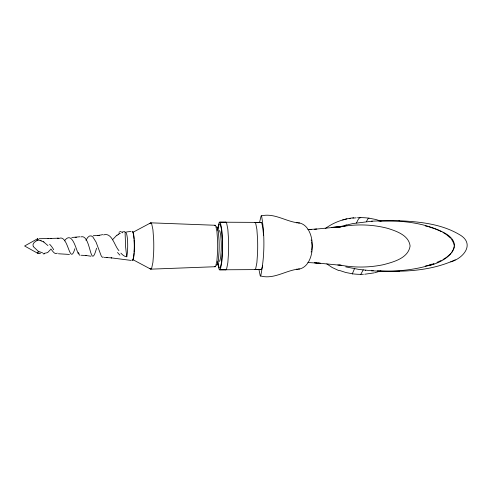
<?xml version="1.0" encoding="UTF-8"?>
<svg xmlns="http://www.w3.org/2000/svg" width="492" height="492" viewBox="0 0 492 492"><rect width="100%" height="100%" fill="white"/><g stroke="black" fill="none" stroke-linecap="round" stroke-linejoin="round"><path stroke-width="0.74" d="M134.113 252.181L134.242 249.702A12.626 1.494 -90 0 0 134.242 242.285L134.113 239.807M134.027 253.368L133.676 256.455M453.919 248.22L454.104 246.738M217.741 229.155L218.946 223.097A27.244 2.983 90 0 1 220.484 223.097L221.689 229.155L222.402 239.438A22.318 2.442 -90 0 1 222.402 252.55L221.689 262.833L220.484 268.89A27.244 2.983 -90 0 1 218.946 268.89L217.741 262.833M259.542 222.513L261.098 215.945C273.724 212.661 285.182 221.129 297.365 222.778L296.307 222.685C317.66 222.101 317.66 269.88 296.307 269.302L297.365 269.21C284.93 270.957 273.146 279.677 260.256 275.877L258.884 269.229M217.741 230.41L218.946 224.807A25.203 2.983 90 0 1 220.484 224.807L221.689 230.41L222.402 239.93A20.652 2.442 -90 0 1 222.402 252.058L221.689 261.578L220.484 267.181A25.203 2.983 -90 0 1 218.946 267.181L217.741 261.578M311.645 250.016L312.039 245.994L311.645 241.972M120.884 253.146C122.188 254.598 125.448 257.494 126.85 256.332M126.838 256.406L126.844 256.369A13.844 2.288 -89.8 0 0 127.508 240.016A13.844 2.288 -89.8 0 0 125.079 232.273M262.587 265.735L261.83 268.669A26.98 2.952 -90 0 1 260.822 269.487M133.535 257.267L133.068 258.946M311.159 252.064L311.424 251.043M96.555 248.196C89.901 272.451 91.229 233.436 80.86 236.935M74.895 248.688C69.298 267.144 68.616 233.423 58.794 238.565M453.698 248.792L451.533 252.814M356.405 222.974C357.518 221.357 358.527 217.286 360.796 217.63A62.023 61.974 -90 0 1 369.018 218.171L375.814 219.493L381.109 221.172M366.349 221.609L368.207 218.43L369.018 218.171M85.94 240.287L87.724 237.464L89.409 236.062L91.155 235.871L92.84 236.904L96.051 242.089L101.217 255.852L102.299 257.261L103.455 257.088M354.449 268.853L352.247 273.976L352.573 273.81A62.023 61.974 90 0 0 360.796 274.358L363.416 274.29M363.225 269.831L360.796 274.358M64.434 240.877C72.127 230.195 76.002 249.475 78.456 254.081M112.434 239.825L116.924 235.114M50.51 249.598L47.595 252.624L44.501 253.288M450.66 253.737L446.49 257.377M57.392 253.159C54.569 255.071 52.478 250.619 50.861 248.983M325.23 228.602C333.502 222.421 343.521 218.866 353.736 217.741M103.541 234.887C112.035 232.083 114.445 245.932 118.941 250.631M442.954 259.555L445.9 257.74M450.74 261.922C463.938 258.066 475.5 243.368 459.079 234.389C441.035 223.823 419.498 221.714 399.012 220.723M37.62 238.743L24.6 245.994L37.62 253.239M36.937 240.57C35.055 241.689 32.312 243.386 33.112 245.994A3.868 3.782 24.1 0 0 33.554 246.775M118.228 234.297L118.72 234.032A19.01 15.639 42 0 1 119.076 233.792M132.52 232.538L150.54 222.95M37.41 240.324L38.179 239.967L40.639 240.613M439.368 261.32L441.158 260.44M260.496 276.006L260.742 275.889C264.647 256.498 264.93 235.459 261.584 215.957L261.344 215.834M455.26 259.819C431.109 271.018 403.637 272.199 377.444 270.834M119.113 233.848L120.294 233.362M438.772 261.615L436.927 262.341M428.71 265.582L434.03 263.835C414.116 270.68 392.696 272.039 371.798 270.791M380.882 270.926L374.886 272.709M428.864 265.532C446.201 262.07 467.972 244.918 443.194 232.224C421.238 221.332 395.882 219.979 371.798 221.191M428.895 265.127L432.21 264.063M98.166 235.502L102.68 234.641M340.132 226.621L352.721 223.589L372.167 221.16M425.316 266.061L427.462 265.502M346.835 218.878L342.653 219.955M345.735 225.108L346.38 224.942M122.237 232.796L122.613 232.71M98.443 235.342L97.428 235.6L99.31 235.305L93.24 235.742M349.425 218.706L350.784 218.442M339.56 227.009C355.445 223.903 372.081 224.241 387.745 228.374C396.558 231.178 408.858 235.311 410.1 245.994C408.286 258.22 393.551 261.978 383.409 264.69C369.012 267.709 353.988 267.839 339.56 264.979M374.209 272.882L364.738 274.222M79.839 236.775L71.789 237.488M352.819 218.165L356.183 217.821M371.38 221.664L371.909 221.603M126.518 231.947L131.001 231.431M340.925 226.689L337.844 227.027L345.083 226.252M314.554 229.247L341.786 226.597M58.382 238.183L57.558 238.257L58.493 238.226M298.416 223.067L299.536 222.974M338.711 226.886L331.872 227.396L342.204 226.634M57.669 238.233L39.126 238.731M316.762 229.032L309.382 229.463M51.709 238.534L50.922 238.583M47.982 238.645L48.763 238.608M378.828 221.043L399.467 220.73M150.946 269.149L215.152 266.726M357.524 217.716L360.796 217.63M307.9 229.475L311.122 229.395M58.388 253.767L69.464 254.432M392.339 271.369L399.467 271.258M225.853 222.181L219.715 222.181L261.067 222.409L254.93 222.409M254.93 269.579L261.067 269.579L219.715 269.807L225.853 269.807M81.285 255.262L86.137 255.508L85.774 255.477M40.59 253.257L38.45 253.214L39.071 253.232M104.31 257.433L111.653 257.888L111.112 257.839L131.05 260.403M392.339 220.619L392.77 220.631M307.9 262.513L320.464 263.306L314.554 262.74L316.762 262.956M150.946 222.833L215.152 225.262M373.293 270.495L371.38 270.323M298.416 268.915L299.536 269.007M345.735 266.879L358.994 269.444L372.167 270.821M365.39 270.243L365.728 270.274M337.844 264.954L341.786 265.391L318.041 263.085M85.903 255.483L90.977 256.221M107.342 257.544L106.684 257.464L107.188 257.531M352.573 273.81L345.778 272.494L339.179 270.342M425.316 225.926L427.462 226.486M33.745 247.015L38.284 251.283L42.552 252.827M428.895 226.861L434.196 228.565M434.879 228.835L438.772 230.373M41.346 240.871L43.296 241.812M338.687 270.545L332.106 267.457L326.823 263.903M439.368 230.668L441.158 231.547M150.54 269.038L132.52 259.45M442.954 232.433L446.49 234.61L450.66 238.251M43.905 242.175L47.958 245.576M451.533 239.173L453.698 243.196M133.068 233.042L133.535 234.715M311.159 239.924L311.424 240.945M126.739 256.892L125.608 246.824L125.079 232.285M133.676 235.533L134.027 238.62M453.919 243.768L454.104 245.25M263.527 235.158L262.814 227.685L261.83 223.319A26.98 2.952 -90 0 0 260.822 222.501M254.684 269.487A26.98 2.952 -90 0 0 255.692 268.669L256.885 262.673L257.593 252.482A22.103 2.417 -90 0 0 257.593 239.506L256.885 229.315L255.692 223.319A26.98 2.952 -90 0 0 254.684 222.501M225.348 222.575A27.244 2.983 90 0 1 226.621 223.097L227.833 229.155L228.54 239.438A22.318 2.442 -90 0 1 228.54 252.55L227.833 262.833L226.621 268.89A27.244 2.983 -90 0 1 225.348 269.407M131.997 259.979A14.649 1.857 89.9 0 0 132.422 260.551A14.914 1.888 89.9 0 0 132.988 260.102A14.569 1.845 89.9 0 0 134.168 252.464A14.914 1.888 89.9 0 0 134.322 248.94A14.649 1.857 89.9 0 0 132.163 231.498M36.906 240.502A8.438 4.852 -30.1 0 1 37.386 240.25M37.287 239.383A7.239 0.916 -90 0 1 38.173 239.973M38.284 251.271A7.239 0.916 -90 0 1 37.287 252.624M119.937 255.12A19.225 14.231 79.4 0 1 117.539 252.445M44.667 253.675A14.342 7.423 56.1 0 1 43.936 253.62M44.114 253.946A15.074 6.525 45.4 0 1 43.05 253.755M40.596 240.711A16.304 15.277 -23.2 0 1 41.303 240.963M43.358 241.658A16.119 14.76 64.1 0 1 43.979 242.021M49.649 244.241A12.724 5.258 45.7 0 1 53.696 249.764M79.304 254.309A10.461 1.833 79.2 0 1 78.431 252.421M80.104 255.231A10.621 2.337 88.5 0 1 79.409 254.924M117.071 235.348A19.2 15.867 75.8 0 1 118.308 234.45M118.99 232.267A13.942 9.33 11.7 0 1 121.075 231.394M121.487 232.224A8.303 2.7 -4.7 0 1 124.74 231.578M218.989 261.043A17.509 2.073 -90 0 0 219.875 260.705L220.717 256.818L221.209 250.207A14.342 1.697 -90 0 0 221.209 241.781L220.717 235.17L219.875 231.277A17.509 2.073 90 0 0 218.989 230.945M216.289 264.844A21.931 2.595 -90 0 0 217.403 264.425L218.454 259.548L219.069 251.271A17.964 2.128 -90 0 0 219.069 240.717L218.454 232.439L217.403 227.562A21.931 2.595 90 0 0 216.289 227.144M214.573 266.393A23.733 2.811 -90 0 0 215.779 265.938L216.917 260.662L217.581 251.701A19.44 2.3 -90 0 0 217.581 240.287L216.917 231.326L215.779 226.049A23.733 2.811 90 0 0 214.573 225.594M150.035 268.269A26.506 3.136 -90 0 0 151.653 268.269L152.92 262.377L153.67 252.371A21.716 2.571 -90 0 0 153.67 239.616L152.92 229.61L151.653 223.719A26.506 3.136 90 0 0 150.035 223.719M76.1 237.261L75.221 237.495L76.1 237.261"/></g></svg>
